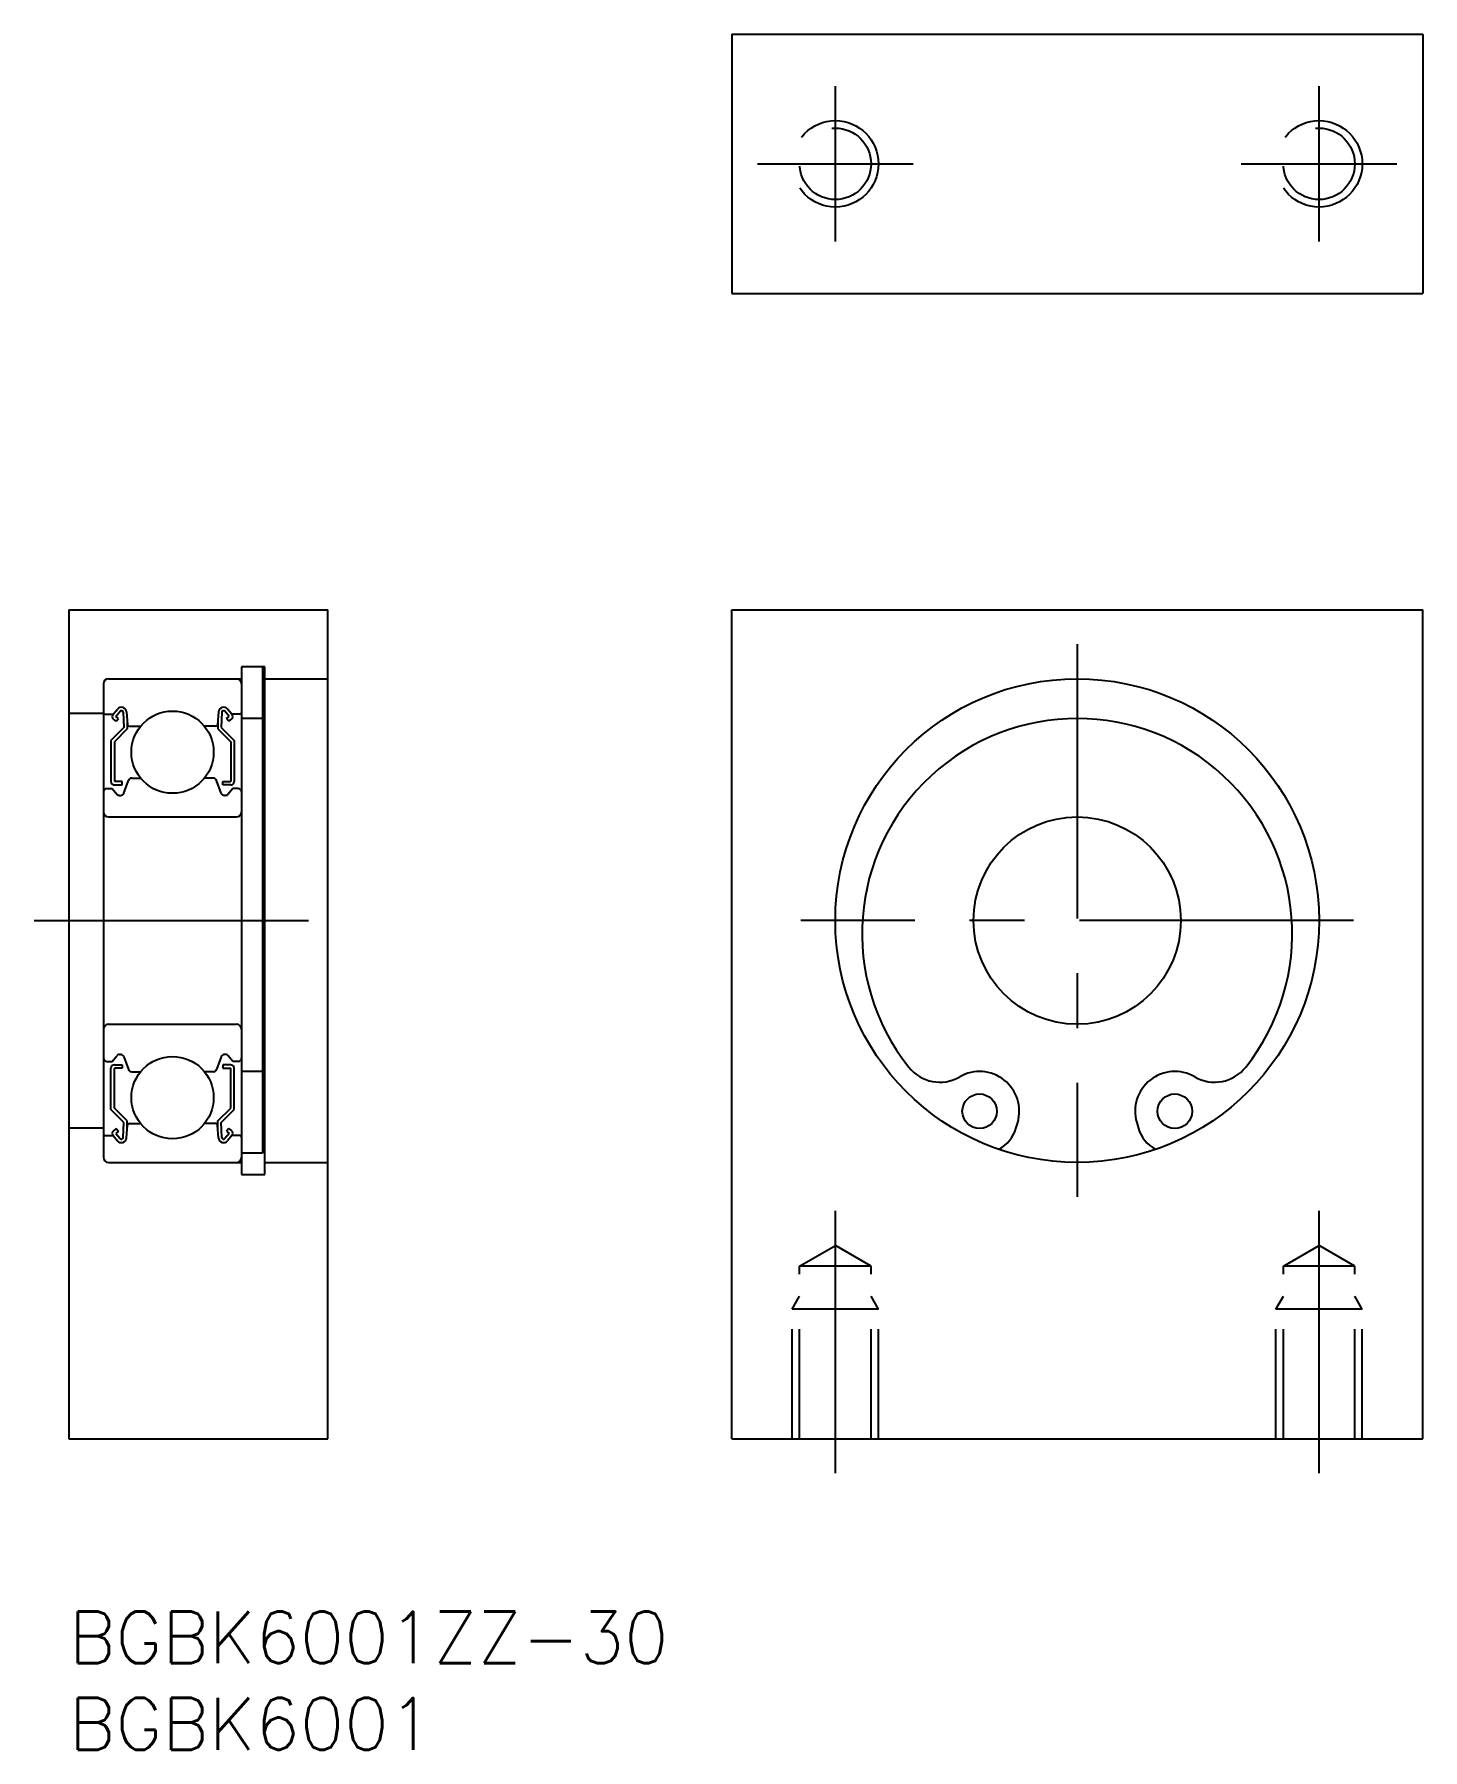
# Model space of a CAD drawing. Extents: x -2 to 78.4, y -8 to 91.3.
import ezdxf

# ---------------------------------------------------------------- set-up
doc = ezdxf.new("R2010")
doc.units = 0
doc.header["$LTSCALE"] = 0.5
doc.linetypes.add('CENTER', pattern=[50.8, 31.75, -6.35, 6.35, -6.35])
doc.linetypes.add('DASHED', pattern=[19.05, 12.7, -6.35])
for name, color, linetype in [('MSM_CENTER', 1, 'CENTER'), ('MSM_CONTINUOUS', 7, 'CONTINUOUS'), ('MSM_DASHED', 4, 'DASHED'), ('MSM_PART_NUMBER', 7, 'CONTINUOUS')]:
    doc.layers.add(name, color=color, linetype=linetype)
doc.styles.get("Standard").update_dxf_attribs({"font": 'txt.shx', "height": 3, "bigfont": 'bigfont.shx'})

# ---------------------------------------------------------------- blocks, each defined once
blk = doc.blocks.new('*U4')
at = {"layer": 'MSM_PART_NUMBER'}
blk.add_text('BGBK6001ZZ-30', height=3, dxfattribs=at).set_placement((0, -3))
blk = doc.blocks.new('*U5')
at = {"layer": 'MSM_PART_NUMBER'}
blk.add_text('BGBK6001', height=3, dxfattribs=at).set_placement((0, -8))

msp = doc.modelspace()

# ---------------------------------------------------------------- linework, layer by layer
at = {"layer": 'MSM_CENTER'}
for p, q in [((44.37, 79.311), (44.37, 88.311)), ((72.37, 79.311), (72.37, 88.311)), ((39.87, 83.811), (48.87, 83.811)), ((67.87, 83.811), (76.87, 83.811)), ((58.37, 56), (58.37, 24)), ((-2, 40), (17, 40)), ((74.37, 40), (42.37, 40)), ((44.37, 8), (44.37, 23.193)), ((72.37, 8), (72.37, 23.193))]:
    msp.add_line(p, q, dxfattribs=at)
at = {"layer": 'MSM_CONTINUOUS'}
for p, q in [((38.37, 91.311), (38.37, 76.311)), ((38.37, 91.311), (78.37, 91.311)), ((78.37, 91.311), (78.37, 76.311)), ((38.37, 76.311), (78.37, 76.311)), ((0, 58), (0, 10)), ((0, 58), (15, 58)), ((15, 10), (15, 58)), ((38.37, 10), (38.37, 58)), ((38.37, 58), (78.37, 58)), ((78.37, 10), (78.37, 58)), ((10, 54.7), (10, 25.3)), ((11.35, 54.7, -0.7), (10, 54.7, -0.7)), ((11.2, 54.7), (11.2, 26.535)), ((11.35, 25.3, -0.1), (11.35, 54.7, -0.1)), ((2, 53.7), (2, 26.3)), ((2.3, 54), (10, 54)), ((11.35, 54, -0.7), (15, 54, -0.7)), ((0, 52), (2, 52)), ((2.1, 51.95), (2.56, 51.95)), ((2.56, 51.95), (2.81, 52.248)), ((2.738, 51.54), (2.585, 51.668)), ((2.713, 51.821), (2.963, 52.119)), ((2.866, 51.693), (2.713, 51.821)), ((2.738, 51.54), (2.866, 51.693)), ((3.14, 52.06), (3.183, 51.183)), ((3.338, 52.081), (3.403, 51.341)), ((8.662, 52.081), (8.597, 51.341)), ((8.86, 52.06), (8.817, 51.183)), ((9.287, 51.821), (9.037, 52.119)), ((9.134, 51.693), (9.287, 51.821)), ((9.262, 51.54), (9.134, 51.693)), ((9.44, 51.95), (9.19, 52.248)), ((9.262, 51.54), (9.415, 51.668)), ((9.9, 51.95), (9.44, 51.95)), ((11.2, 51.7, -0.7), (10, 51.7, -0.7)), ((3.183, 51.183), (2.433, 50.433)), ((3.383, 51.1), (2.633, 50.35)), ((3.383, 51.57), (3.383, 51.1)), ((3.503, 51.25), (4.151, 51.25)), ((8.497, 51.25), (7.849, 51.25)), ((8.617, 51.57), (8.617, 51.1)), ((8.617, 51.1), (9.367, 50.35)), ((8.817, 51.183), (9.567, 50.433)), ((2.433, 50.433), (2.433, 48.05)), ((2.633, 50.35), (2.633, 48.05)), ((9.367, 50.35), (9.367, 48.05)), ((9.567, 50.433), (9.567, 48.05)), ((3.083, 48.05), (2.633, 48.05)), ((2.633, 47.85), (3.083, 47.85)), ((3.083, 47.85), (3.083, 48.05)), ((3.182, 47.382), (3.45, 48.118)), ((3.638, 48.25), (4.151, 48.25)), ((8.362, 48.25), (7.849, 48.25)), ((8.818, 47.382), (8.55, 48.118)), ((8.917, 48.05), (9.367, 48.05)), ((8.917, 47.85), (8.917, 48.05)), ((9.367, 47.85), (8.917, 47.85)), ((2.2, 47.65), (2.5, 47.65)), ((2.5, 47.65), (2.776, 47.321)), ((2.929, 47.25), (2.994, 47.25)), ((9.071, 47.25), (9.006, 47.25)), ((9.5, 47.65), (9.224, 47.321)), ((9.8, 47.65), (9.5, 47.65)), ((2.3, 46), (9.7, 46)), ((2.3, 34), (9.7, 34)), ((2.2, 31.85), (2.5, 31.85)), ((2.5, 31.85), (2.776, 32.179)), ((2.929, 32.25), (2.994, 32.25)), ((3.182, 32.118), (3.45, 31.382)), ((8.818, 32.118), (8.55, 31.382)), ((9.071, 32.25), (9.006, 32.25)), ((9.5, 31.85), (9.224, 32.179)), ((9.8, 31.85), (9.5, 31.85)), ((2.433, 29.067), (2.433, 31.45)), ((2.633, 31.65), (3.083, 31.65)), ((2.633, 29.15), (2.633, 31.45)), ((3.083, 31.45), (2.633, 31.45)), ((3.083, 31.65), (3.083, 31.45)), ((3.638, 31.25), (4.151, 31.25)), ((8.362, 31.25), (7.849, 31.25)), ((9.367, 31.65), (8.917, 31.65)), ((8.917, 31.65), (8.917, 31.45)), ((8.917, 31.45), (9.367, 31.45)), ((9.367, 29.15), (9.367, 31.45)), ((9.567, 29.067), (9.567, 31.45)), ((11.2, 31.262, -0.7), (10, 31.262, -0.7)), ((3.183, 28.317), (2.433, 29.067)), ((3.383, 28.4), (2.633, 29.15)), ((8.617, 28.4), (9.367, 29.15)), ((8.817, 28.317), (9.567, 29.067)), ((0, 28), (2, 28)), ((2.738, 27.96), (2.585, 27.832)), ((2.866, 27.807), (2.713, 27.679)), ((2.738, 27.96), (2.866, 27.807)), ((3.14, 27.44), (3.183, 28.317)), ((3.338, 27.419), (3.403, 28.159)), ((3.383, 27.93), (3.383, 28.4)), ((3.503, 28.25), (4.151, 28.25)), ((8.497, 28.25), (7.849, 28.25)), ((8.662, 27.419), (8.597, 28.159)), ((8.617, 27.93), (8.617, 28.4)), ((8.86, 27.44), (8.817, 28.317)), ((9.262, 27.96), (9.134, 27.807)), ((9.134, 27.807), (9.287, 27.679)), ((9.262, 27.96), (9.415, 27.832)), ((54.825, 27.97), (54.926, 28.312)), ((61.814, 28.312), (61.914, 27.97)), ((2.1, 27.55), (2.56, 27.55)), ((2.56, 27.55), (2.81, 27.252)), ((2.713, 27.679), (2.963, 27.381)), ((9.287, 27.679), (9.037, 27.381)), ((9.44, 27.55), (9.19, 27.252)), ((9.9, 27.55), (9.44, 27.55)), ((2.3, 26), (10, 26)), ((11.2, 26.535, -0.7), (10, 26.535, -0.7)), ((11.35, 26, -0.7), (15, 26, -0.7)), ((10, 25.3, -0.7), (11.35, 25.3, -0.7)), ((0, 10), (15, 10)), ((38.37, 10), (78.37, 10))]:
    msp.add_line(p, q, dxfattribs=at)
for centre, radius in [((58.37, 40), 14), ((6, 49.75), 2.381), ((58.37, 40), 6), ((6, 29.75), 2.381), ((52.72, 28.962), 1), ((64.02, 28.962), 1)]:
    msp.add_circle(centre, radius, dxfattribs=at)
for centre, radius, start, end in [((2.3, 53.7), 0.3, 90, 180), ((9.7, 53.7), 0.3, 0, 90), ((2.1, 52.05), 0.1, 180, 270), ((2.713, 51.821), 0.2, 140.00197, 230.08631), ((3.039, 52.055), 0.3, 4.99676, 140.00197), ((3.04, 52.055), 0.1, 2.81979, 140.00215), ((8.961, 52.055), 0.3, 39.99803, 175.00324), ((8.96, 52.055), 0.1, 39.99785, 177.18021), ((9.287, 51.821), 0.2, 309.91369, 39.99803), ((9.9, 52.05), 0.1, 270, 0), ((58.37, 39.25), 12.45, 321.58898, 218.41102), ((3.503, 51.35), 0.1, 184.99676, 269.99912), ((8.497, 51.35), 0.1, 270.00088, 355.00324), ((2.633, 48.05), 0.2, 180, 270), ((3.638, 48.05), 0.2, 90, 159.99165), ((8.362, 48.05), 0.2, 20.00835, 90), ((9.367, 48.05), 0.2, 270, 0), ((2.2, 47.45), 0.2, 90, 180), ((2.929, 47.45), 0.2, 219.9952, 270), ((2.994, 47.45), 0.2, 270, 339.99165), ((9.006, 47.45), 0.2, 200.00835, 270), ((9.071, 47.45), 0.2, 270, 320.0048), ((9.8, 47.45), 0.2, 0, 90), ((2.3, 46.3), 0.3, 180, 270), ((9.7, 46.3), 0.3, 270, 0), ((2.3, 33.7), 0.3, 90, 180), ((9.7, 33.7), 0.3, 0, 90), ((2.2, 32.05), 0.2, 180, 270), ((2.929, 32.05), 0.2, 90, 140.0048), ((2.994, 32.05), 0.2, 20.00835, 90), ((9.006, 32.05), 0.2, 90, 159.99165), ((9.071, 32.05), 0.2, 39.9952, 90), ((9.8, 32.05), 0.2, 270, 0), ((2.633, 31.45), 0.2, 90, 180), ((3.638, 31.45), 0.2, 200.00835, 270), ((8.362, 31.45), 0.2, 270, 339.99165), ((9.367, 31.45), 0.2, 0, 90), ((50.417, 32.944), 2.3, 218.41102, 300.04713), ((52.72, 28.962), 2.3, 343.58289, 120.04713), ((64.02, 28.962), 2.3, 59.95287, 196.41711), ((66.323, 32.944), 2.3, 239.95287, 321.58898), ((2.713, 27.679), 0.2, 129.91369, 219.99803), ((3.503, 28.15), 0.1, 90.00088, 175.00324), ((8.497, 28.15), 0.1, 4.99676, 89.99912), ((9.287, 27.679), 0.2, 320.00197, 50.08631), ((52.907, 28.535), 2, 297.32736, 343.58289), ((63.833, 28.535), 2, 196.41711, 242.67264), ((2.1, 27.45), 0.1, 90, 180), ((3.039, 27.445), 0.3, 219.99803, 355.00324), ((3.04, 27.445), 0.1, 219.99785, 357.18021), ((8.961, 27.445), 0.3, 184.99676, 320.00197), ((8.96, 27.445), 0.1, 182.81979, 320.00215), ((9.9, 27.45), 0.1, 0, 90), ((2.3, 26.3), 0.3, 180, 270), ((9.7, 26.3), 0.3, 270, 0)]:
    msp.add_arc(centre, radius, start, end, dxfattribs=at)
at = {"layer": 'MSM_DASHED'}
for p, q in [((42.303, 20), (44.37, 21.193)), ((46.437, 20), (44.37, 21.193)), ((70.303, 20), (72.37, 21.193)), ((74.437, 20), (72.37, 21.193)), ((42.303, 10), (42.303, 20)), ((46.437, 20), (42.303, 20)), ((46.437, 10), (46.437, 20)), ((70.303, 10), (70.303, 20)), ((74.437, 20), (70.303, 20)), ((74.437, 10), (74.437, 20)), ((41.87, 17.5), (42.303, 18.25)), ((46.87, 17.5), (46.437, 18.25)), ((69.87, 17.5), (70.303, 18.25)), ((74.87, 17.5), (74.437, 18.25)), ((41.87, 10), (41.87, 17.5)), ((46.87, 17.5), (41.87, 17.5)), ((46.87, 10), (46.87, 17.5)), ((69.87, 10), (69.87, 17.5)), ((74.87, 17.5), (69.87, 17.5)), ((74.87, 10), (74.87, 17.5))]:
    msp.add_line(p, q, dxfattribs=at)
for centre, radius in [((44.37, 83.811), 2.5), ((44.37, 83.811), 2.067), ((72.37, 83.811), 2.5), ((72.37, 83.811), 2.067)]:
    msp.add_circle(centre, radius, dxfattribs=at)

# ---------------------------------------------------------------- block references
at = {"layer": 'MSM_CONTINUOUS'}
for name in ['*U4', '*U5']:
    msp.add_blockref(name, (0, 0), dxfattribs=at)

doc.saveas('drawing.dxf')
